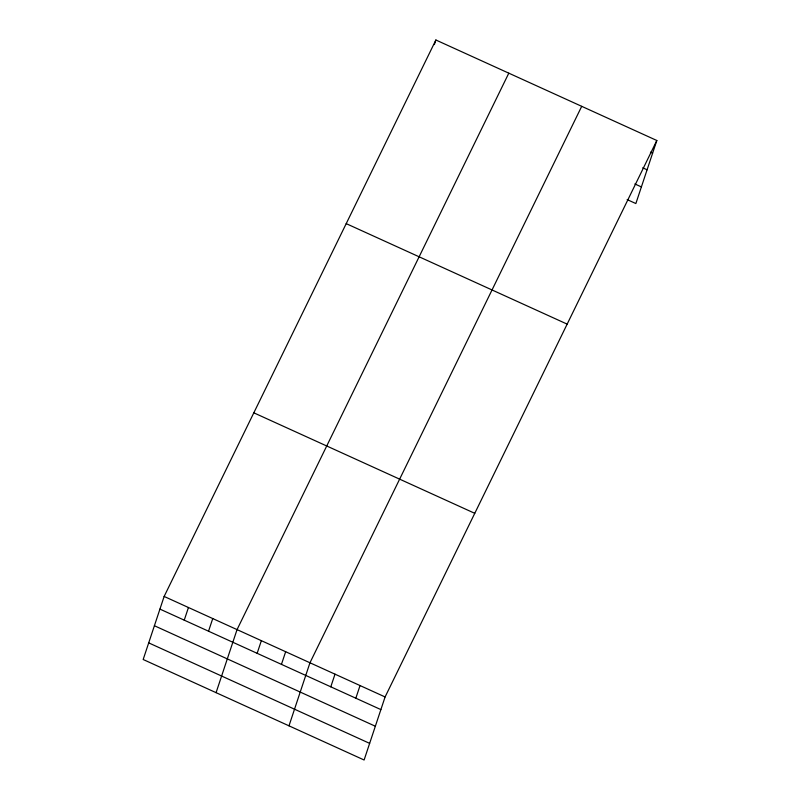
<?xml version="1.0" encoding="UTF-8"?>
<svg xmlns="http://www.w3.org/2000/svg" width="800" height="800" viewBox="0 0 800 800"><rect width="100%" height="100%" fill="white"/><g stroke="black" fill="none" stroke-linecap="round" stroke-linejoin="round"><path stroke-width="1.2" d="M164.14 596.45L143.17 659.5L364.11 760L385.09 696.95L656.83 140.5L435.89 40L164.14 596.45L385.09 696.95M184.24 620.16L188.45 607.5M208.54 631.21L212.75 618.56M216.08 692.66L237.05 629.61L508.8 73.17M434.36 44.6L435.89 40M257.15 653.32L261.36 640.67M281.45 664.38L285.66 651.72M288.99 725.83L309.96 662.78L581.71 106.33M330.79 686.82L335 674.17M355.84 698.21L360.04 685.56M656.83 140.5L635.86 203.55L627.15 199.59M650.45 152.17L652.62 153.16M642.74 167.81L647.09 169.79M634.86 183.95L641.39 186.92M346.21 223.63L567.16 324.13M253.82 412.82L474.76 513.32M159.93 609.1L380.88 709.6M154.4 625.73L375.34 726.23M148.7 642.87L369.64 743.37"/></g></svg>
